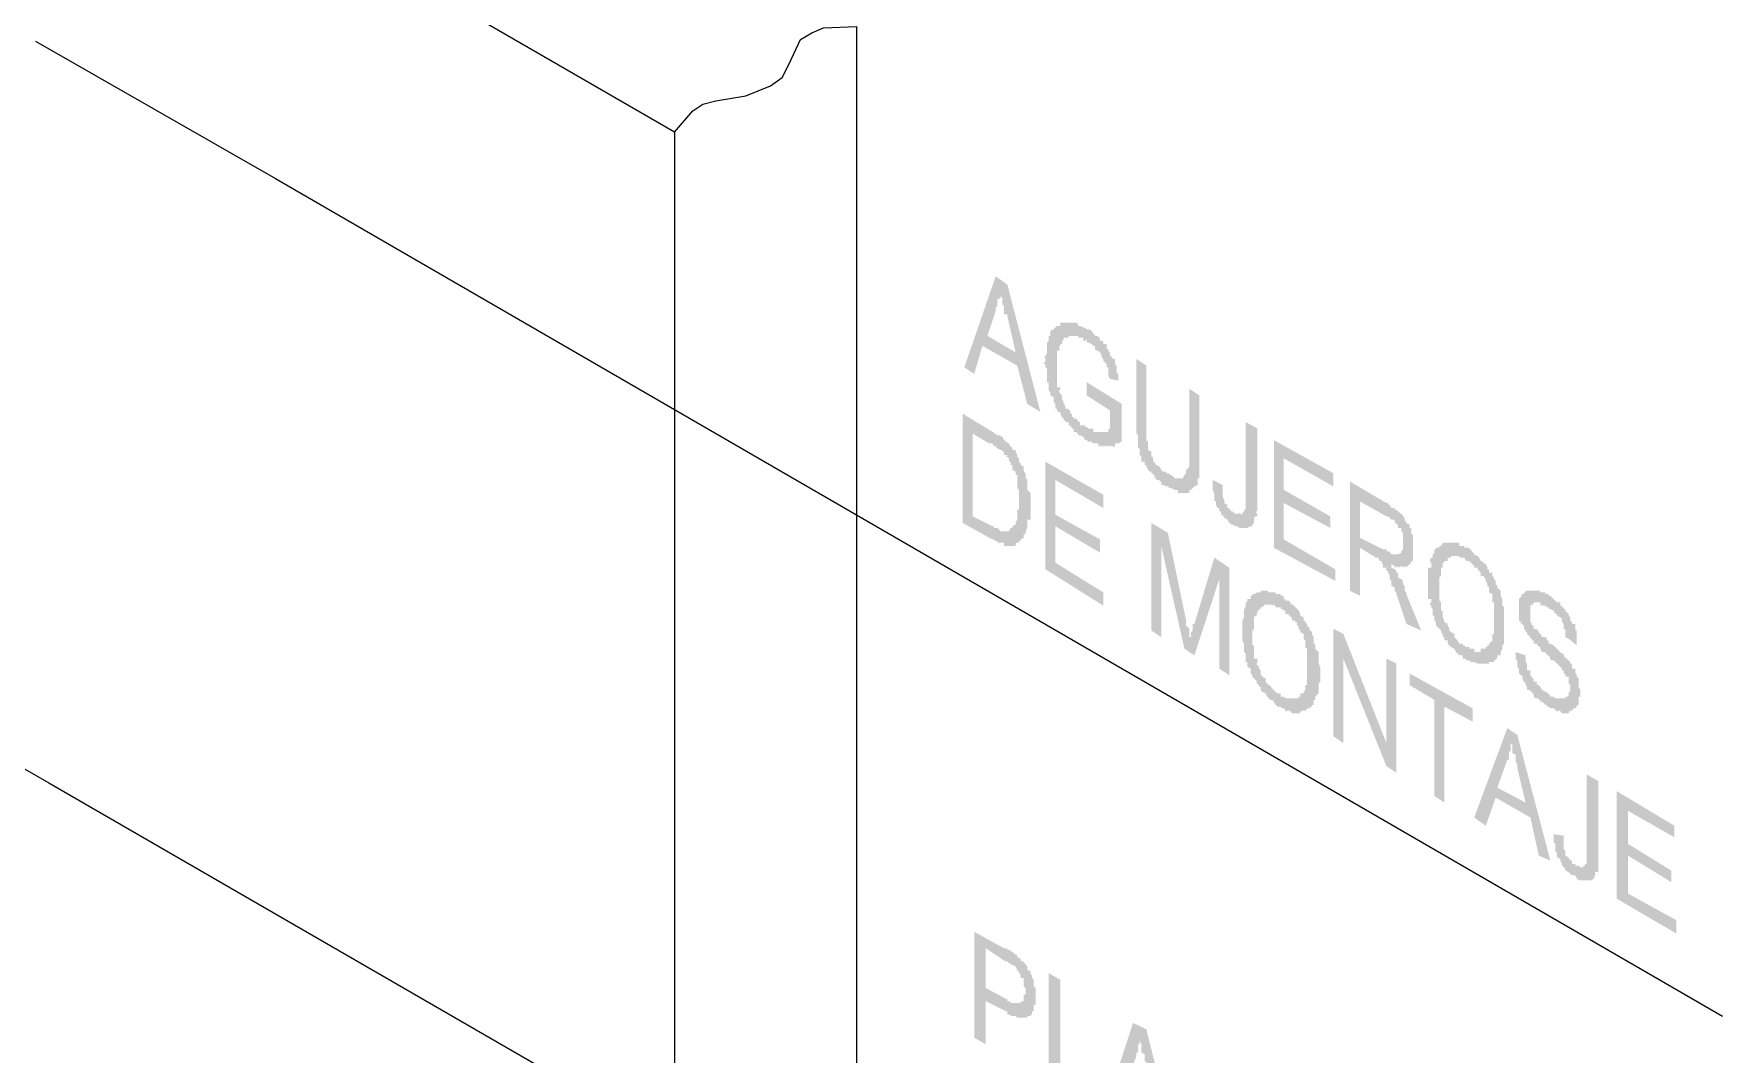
# Model space of a CAD drawing. Header units: millimetres. Extents: x 821 to 906, y 83 to 185.
# Drawn here: x 903.478 to 904.731, y 88.455 to 89.211 of the extents above; entities that cross this region are included whole.
import ezdxf

# ---------------------------------------------------------------- set-up
doc = ezdxf.new("R2010")
doc.units = ezdxf.units.MM
doc.layers.add('C.EMPOTRADO EN PARED Y TECHO', color=210, linetype='Continuous', lineweight=40)

# ---------------------------------------------------------------- blocks, each defined once
blk = doc.blocks.new('rejfgjfgjfg')
at = {"true_color": 0x000007}
h = blk.add_hatch(color=7, dxfattribs=at)
h.paths.add_polyline_path([(466.5063, 120.8328), (466.5378, 120.924), (466.5494, 120.9157), (466.5825, 120.788), (466.5693, 120.7963), (466.5593, 120.8345), (466.5245, 120.8543), (466.5162, 120.8262)])
h.paths.add_polyline_path([(466.5295, 120.8643), (466.5577, 120.8477), (466.5494, 120.8842), (466.5494, 120.8858), (466.5461, 120.8858), (466.5461, 120.8875), (466.5461, 120.8892), (466.5461, 120.8925), (466.5461, 120.8941), (466.5444, 120.8958), (466.5444, 120.8974), (466.5444, 120.9008), (466.5444, 120.9024), (466.5427, 120.9041), (466.5427, 120.9074), (466.5427, 120.909), (466.5427, 120.9074), (466.5427, 120.9041), (466.5427, 120.9024), (466.5394, 120.9008), (466.5394, 120.8974), (466.5394, 120.8991), (466.5394, 120.8958), (466.5394, 120.8941), (466.5378, 120.8925), (466.5378, 120.8892)])
for points in [[(466.6289, 120.8046), (466.6289, 120.8179), (466.6637, 120.7963), (466.6637, 120.7582), (466.6604, 120.7566), (466.6588, 120.7566), (466.6571, 120.7566), (466.6571, 120.7532), (466.6555, 120.7532), (466.6538, 120.7549), (466.6521, 120.7532), (466.6521, 120.7549), (466.6505, 120.7532), (466.6505, 120.7549), (466.6488, 120.7532), (466.6488, 120.7549), (466.6455, 120.7532), (466.6455, 120.7549), (466.6438, 120.7532), (466.6438, 120.7549), (466.6422, 120.7532), (466.6422, 120.7549), (466.6405, 120.7532), (466.6405, 120.7566), (466.6372, 120.7566), (466.6356, 120.7566), (466.6339, 120.7582), (466.6306, 120.7582), (466.6289, 120.7599), (466.6273, 120.7599), (466.6256, 120.7632), (466.6223, 120.7648), (466.6206, 120.7648), (466.6206, 120.7665), (466.619, 120.7665), (466.619, 120.7682), (466.6157, 120.7682), (466.6157, 120.7715), (466.614, 120.7715), (466.614, 120.7731), (466.6124, 120.7731), (466.6124, 120.7748), (466.6107, 120.7748), (466.6107, 120.7781), (466.6074, 120.7781), (466.6074, 120.7798), (466.6057, 120.7798), (466.6057, 120.7814), (466.6041, 120.7831), (466.6024, 120.7864), (466.6024, 120.788), (466.6008, 120.788), (466.5991, 120.7897), (466.5991, 120.7914), (466.5974, 120.7914), (466.5974, 120.7947), (466.5974, 120.7963), (466.5958, 120.798), (466.5958, 120.8013), (466.5958, 120.803), (466.5925, 120.8046), (466.5925, 120.8063), (466.5925, 120.8079), (466.5908, 120.8096), (466.5908, 120.8113), (466.5908, 120.8129), (466.5908, 120.8162), (466.5908, 120.8179), (466.5892, 120.8179), (466.5892, 120.8195), (466.5892, 120.8212), (466.5892, 120.8245), (466.5892, 120.8262), (466.5892, 120.8278), (466.5892, 120.8311), (466.5875, 120.8328), (466.5875, 120.8345), (466.5875, 120.8361), (466.5858, 120.8361), (466.5875, 120.8394), (466.5875, 120.8411), (466.5875, 120.8427), (466.5858, 120.8427), (466.5875, 120.8444), (466.5892, 120.8477), (466.5892, 120.8494), (466.5892, 120.851), (466.5892, 120.8543), (466.5892, 120.856), (466.5892, 120.8577), (466.5908, 120.8593), (466.5908, 120.861), (466.5908, 120.8626), (466.5908, 120.8643), (466.5925, 120.8643), (466.5925, 120.8659), (466.5925, 120.8693), (466.5958, 120.8709), (466.5974, 120.8726), (466.5991, 120.8742), (466.6024, 120.8742), (466.6024, 120.8776), (466.6041, 120.8776), (466.6057, 120.8776), (466.6074, 120.8776), (466.6107, 120.8776), (466.6124, 120.8776), (466.614, 120.8776), (466.6157, 120.8776), (466.619, 120.8776), (466.6206, 120.8742), (466.6223, 120.8742), (466.6256, 120.8726), (466.6273, 120.8726), (466.6289, 120.8709), (466.6306, 120.8709), (466.6339, 120.8693), (466.6356, 120.8659), (466.6372, 120.8659), (466.6372, 120.8643), (466.6405, 120.8643), (466.6405, 120.8626), (466.6422, 120.8626), (466.6422, 120.8593), (466.6438, 120.8593), (466.6438, 120.861), (466.6455, 120.8577), (466.6455, 120.856), (466.6488, 120.856), (466.6488, 120.8543), (466.6488, 120.851), (466.6505, 120.851), (466.6505, 120.8494), (466.6521, 120.8477), (466.6521, 120.8444), (466.6555, 120.8427), (466.6538, 120.8427), (466.6555, 120.8411), (466.6571, 120.8411), (466.6571, 120.8394), (466.6571, 120.8361), (466.6588, 120.8345), (466.6588, 120.8328), (466.6588, 120.8311), (466.6588, 120.8278), (466.6604, 120.8262), (466.6604, 120.8245), (466.6604, 120.8212), (466.6604, 120.8195), (466.6521, 120.8212), (466.6505, 120.8245), (466.6505, 120.8262), (466.6505, 120.8278), (466.6505, 120.8311), (466.6505, 120.8328), (466.6488, 120.8328), (466.6488, 120.8345), (466.6488, 120.8361), (466.6455, 120.8394), (466.6455, 120.8411), (466.6438, 120.8427), (466.6438, 120.8444), (466.6422, 120.8477), (466.6405, 120.8494), (466.6389, 120.8494), (466.6372, 120.851), (466.6372, 120.8543), (466.6356, 120.8543), (466.6339, 120.856), (466.6306, 120.8577), (466.6289, 120.8577), (466.6289, 120.8593), (466.6289, 120.861), (466.6273, 120.8593), (466.6256, 120.8593), (466.6256, 120.8626), (466.6223, 120.8626), (466.6206, 120.8626), (466.6206, 120.8643), (466.619, 120.8643), (466.6157, 120.8643), (466.614, 120.8643), (466.6124, 120.8643), (466.6107, 120.8643), (466.6107, 120.8626), (466.6074, 120.8626), (466.6057, 120.8626), (466.6057, 120.8593), (466.6057, 120.861), (466.6041, 120.8577), (466.6041, 120.856), (466.6024, 120.856), (466.6024, 120.8543), (466.6008, 120.8543), (466.6024, 120.851), (466.6008, 120.851), (466.6024, 120.8494), (466.5991, 120.8494), (466.5991, 120.8477), (466.5991, 120.8444), (466.5991, 120.8461), (466.5991, 120.8427), (466.5991, 120.8411), (466.5991, 120.8394), (466.5991, 120.8361), (466.5991, 120.8345), (466.5991, 120.8328), (466.5991, 120.8311), (466.5991, 120.8278), (466.5991, 120.8262), (466.5991, 120.8245), (466.5991, 120.8212), (466.5991, 120.8195), (466.5991, 120.8179), (466.5991, 120.8162), (466.5991, 120.8129), (466.6024, 120.8129), (466.6024, 120.8113), (466.6024, 120.8096), (466.6008, 120.8096), (466.6024, 120.8063), (466.6041, 120.8046), (466.6041, 120.803), (466.6041, 120.8013), (466.6057, 120.798), (466.6057, 120.7963), (466.6074, 120.7947), (466.6074, 120.7914), (466.6107, 120.7914), (466.6107, 120.7897), (466.6124, 120.7897), (466.6124, 120.788), (466.6124, 120.7864), (466.614, 120.7864), (466.614, 120.7831), (466.6157, 120.7831), (466.6157, 120.7814), (466.619, 120.7814), (466.619, 120.7798), (466.6206, 120.7798), (466.6206, 120.7781), (466.6223, 120.7781), (466.6223, 120.7748), (466.6256, 120.7748), (466.6273, 120.7748), (466.6273, 120.7731), (466.6289, 120.7731), (466.6306, 120.7715), (466.6339, 120.7715), (466.6356, 120.7715), (466.6356, 120.7682), (466.6372, 120.7682), (466.6405, 120.7682), (466.6389, 120.7682), (466.6422, 120.7682), (466.6438, 120.7682), (466.6455, 120.7682), (466.6488, 120.7682), (466.6505, 120.7682), (466.6505, 120.7715), (466.6521, 120.7715), (466.6521, 120.7897)], [(466.7317, 120.8113), (466.7416, 120.8046), (466.7416, 120.7416), (466.7416, 120.7383), (466.7416, 120.74), (466.7416, 120.7367), (466.7416, 120.735), (466.7416, 120.7334), (466.7416, 120.73), (466.7416, 120.7284), (466.7416, 120.7267), (466.7416, 120.7251), (466.7416, 120.7218), (466.74, 120.7218), (466.74, 120.7201), (466.74, 120.7184), (466.74, 120.7151), (466.7367, 120.7135), (466.735, 120.7118), (466.7334, 120.7101), (466.7317, 120.7101), (466.7317, 120.7068), (466.7284, 120.7068), (466.7267, 120.7068), (466.7251, 120.7068), (466.7217, 120.7068), (466.7201, 120.7068), (466.7201, 120.7101), (466.7184, 120.7101), (466.7168, 120.7101), (466.7135, 120.7118), (466.7118, 120.7118), (466.7101, 120.7135), (466.7085, 120.7135), (466.7052, 120.7151), (466.7035, 120.7151), (466.7035, 120.7184), (466.7019, 120.7184), (466.7019, 120.7201), (466.6985, 120.7201), (466.6985, 120.7218), (466.6969, 120.7218), (466.6969, 120.7251), (466.6952, 120.7251), (466.6952, 120.7267), (466.6936, 120.7267), (466.6936, 120.7284), (466.6919, 120.7284), (466.6903, 120.73), (466.6886, 120.7334), (466.6886, 120.735), (466.6869, 120.735), (466.6869, 120.7367), (466.6869, 120.7383), (466.6836, 120.7383), (466.6836, 120.7416), (466.6836, 120.7433), (466.682, 120.745), (466.682, 120.7483), (466.682, 120.7499), (466.682, 120.7516), (466.6803, 120.7516), (466.6803, 120.7532), (466.6803, 120.7566), (466.6803, 120.7582), (466.6803, 120.7599), (466.6803, 120.7632), (466.6803, 120.7648), (466.6787, 120.7665), (466.6787, 120.7682), (466.6787, 120.7715), (466.6787, 120.7731), (466.6787, 120.7748), (466.6787, 120.7781), (466.6787, 120.7798), (466.6787, 120.8411), (466.6886, 120.8345), (466.6886, 120.7731), (466.6886, 120.7715), (466.6886, 120.7682), (466.6886, 120.7665), (466.6886, 120.7648), (466.6886, 120.7632), (466.6886, 120.7599), (466.6903, 120.7582), (466.6903, 120.7566), (466.6903, 120.7532), (466.6903, 120.7549), (466.6903, 120.7516), (466.6903, 120.7499), (466.6936, 120.7483), (466.6936, 120.745), (466.6936, 120.7433), (466.6952, 120.7433), (466.6952, 120.7416), (466.6952, 120.7383), (466.6969, 120.7383), (466.6969, 120.7367), (466.6985, 120.735), (466.7019, 120.7334), (466.7035, 120.73), (466.7052, 120.7284), (466.7085, 120.7284), (466.7085, 120.7267), (466.7101, 120.7267), (466.7118, 120.7267), (466.7118, 120.7251), (466.7135, 120.7251), (466.7168, 120.7218), (466.7184, 120.7218), (466.7201, 120.7218), (466.7217, 120.7218), (466.7251, 120.7218), (466.7267, 120.7251), (466.7284, 120.7267), (466.7284, 120.7284), (466.7284, 120.73), (466.7317, 120.7334), (466.7317, 120.735), (466.7317, 120.7367), (466.7317, 120.7383), (466.7317, 120.7416), (466.7317, 120.7433), (466.7317, 120.745), (466.7317, 120.7483)], [(466.7549, 120.7201), (466.7648, 120.7151), (466.7648, 120.7135), (466.7648, 120.7118), (466.7648, 120.7101), (466.7648, 120.7068), (466.7648, 120.7052), (466.7648, 120.7035), (466.7665, 120.7002), (466.7665, 120.6985), (466.7665, 120.6969), (466.7698, 120.6952), (466.7698, 120.6919), (466.7715, 120.6919), (466.7715, 120.6903), (466.7731, 120.6903), (466.7731, 120.6886), (466.7748, 120.6886), (466.7781, 120.6853), (466.7781, 120.6869), (466.7798, 120.6853), (466.7798, 120.6869), (466.7814, 120.6853), (466.7814, 120.6869), (466.7847, 120.6853), (466.7847, 120.6869), (466.7864, 120.6886), (466.7864, 120.6903), (466.788, 120.6903), (466.788, 120.6919), (466.788, 120.6952), (466.788, 120.6969), (466.788, 120.6985), (466.788, 120.7002), (466.788, 120.7035), (466.788, 120.7781), (466.7997, 120.7715), (466.7997, 120.6985), (466.7997, 120.6969), (466.7997, 120.6952), (466.7997, 120.6919), (466.7997, 120.6903), (466.7997, 120.6886), (466.798, 120.6886), (466.7997, 120.6853), (466.7997, 120.6836), (466.798, 120.6836), (466.7963, 120.682), (466.7963, 120.6803), (466.7963, 120.677), (466.7947, 120.6753), (466.7947, 120.6737), (466.793, 120.6737), (466.7897, 120.672), (466.788, 120.672), (466.7864, 120.672), (466.7847, 120.672), (466.7814, 120.672), (466.7798, 120.6737), (466.7781, 120.6737), (466.7748, 120.6753), (466.7731, 120.6753), (466.7731, 120.677), (466.7715, 120.677), (466.7698, 120.6803), (466.7665, 120.682), (466.7665, 120.6836), (466.7648, 120.6836), (466.7648, 120.6853), (466.7632, 120.6853), (466.7632, 120.6886), (466.7615, 120.6886), (466.7615, 120.6903), (466.7615, 120.6919), (466.7599, 120.6919), (466.7582, 120.6952), (466.7582, 120.6969), (466.7582, 120.6985), (466.7566, 120.6985), (466.7566, 120.7002), (466.7566, 120.7035), (466.7566, 120.7052), (466.7566, 120.7068), (466.7549, 120.7101), (466.7549, 120.7118), (466.7549, 120.7135), (466.7549, 120.7151), (466.7549, 120.7184)], [(466.8162, 120.6521), (466.8162, 120.7599), (466.8759, 120.7267), (466.8759, 120.7135), (466.8262, 120.7416), (466.8262, 120.7101), (466.8726, 120.6836), (466.8726, 120.672), (466.8262, 120.6969), (466.8262, 120.6604), (466.8776, 120.6306), (466.8776, 120.619)], [(466.5875, 120.6306), (466.5875, 120.7383), (466.6455, 120.7052), (466.6455, 120.6919), (466.5974, 120.7201), (466.5974, 120.6853), (466.6422, 120.6604), (466.6422, 120.6472), (466.5974, 120.6737), (466.5974, 120.6372), (466.6455, 120.6074), (466.6455, 120.5941)], [(466.6936, 120.5693), (466.6936, 120.677), (466.7101, 120.6671), (466.7284, 120.5792), (466.7284, 120.5776), (466.7284, 120.5759), (466.7284, 120.5742), (466.7317, 120.5709), (466.7317, 120.5693), (466.7317, 120.5676), (466.7317, 120.5659), (466.7317, 120.5626), (466.7334, 120.5626), (466.7334, 120.561), (466.7334, 120.5626), (466.7334, 120.5659), (466.7334, 120.5676), (466.735, 120.5693), (466.735, 120.5709), (466.735, 120.5742), (466.735, 120.5759), (466.7367, 120.5759), (466.7566, 120.6422), (466.7715, 120.6322), (466.7715, 120.5245), (466.7615, 120.5311), (466.7615, 120.6206), (466.7367, 120.5444), (466.7267, 120.551), (466.7035, 120.6538), (466.7035, 120.5626)], [(467.0582, 120.5477), (467.0682, 120.5444), (467.0682, 120.5411), (467.0682, 120.5394), (467.0682, 120.5378), (467.0698, 120.5361), (467.0698, 120.5328), (467.0698, 120.5311), (467.0698, 120.5295), (467.0731, 120.5295), (467.0731, 120.5262), (467.0731, 120.5245), (467.0748, 120.5229), (467.0748, 120.5212), (467.0764, 120.5212), (467.0764, 120.5179), (467.0798, 120.5179), (467.0798, 120.5162), (467.0781, 120.5162), (467.0814, 120.5146), (467.0831, 120.5129), (467.0847, 120.5096), (467.088, 120.5079), (467.0897, 120.5079), (467.0897, 120.5063), (467.0914, 120.5063), (467.093, 120.503), (467.0963, 120.503), (467.098, 120.5013), (467.0997, 120.5013), (467.103, 120.5013), (467.1046, 120.5013), (467.1063, 120.5013), (467.1079, 120.5013), (467.1079, 120.503), (467.1113, 120.503), (467.1113, 120.5063), (467.1113, 120.5079), (467.1129, 120.5079), (467.1129, 120.5096), (467.1129, 120.5129), (467.1129, 120.5146), (467.1113, 120.5162), (467.1113, 120.5179), (467.1113, 120.5212), (467.1113, 120.5229), (467.1079, 120.5229), (467.1079, 120.5245), (467.1079, 120.5262), (467.1063, 120.5262), (467.1063, 120.5295), (467.1046, 120.5295), (467.1046, 120.5311), (467.103, 120.5328), (467.0997, 120.5361), (467.098, 120.5378), (467.0963, 120.5394), (467.093, 120.5394), (467.093, 120.5411), (467.0914, 120.5444), (467.0897, 120.5444), (467.0897, 120.5461), (467.088, 120.5461), (467.088, 120.5477), (467.0847, 120.5477), (467.0831, 120.551), (467.0831, 120.5527), (467.0814, 120.5527), (467.0814, 120.5543), (467.0798, 120.5543), (467.0798, 120.556), (467.0764, 120.556), (467.0764, 120.5593), (467.0748, 120.5593), (467.0748, 120.561), (467.0731, 120.561), (467.0731, 120.5626), (467.0698, 120.5659), (467.0698, 120.5676), (467.0682, 120.5676), (467.0682, 120.5693), (467.0665, 120.5709), (467.0665, 120.5742), (467.0648, 120.5759), (467.0632, 120.5759), (467.0648, 120.5776), (467.0632, 120.5776), (467.0615, 120.5792), (467.0615, 120.5825), (467.0615, 120.5842), (467.0615, 120.5858), (467.0615, 120.5892), (467.0615, 120.5908), (467.0615, 120.5925), (467.0615, 120.5941), (467.0615, 120.5974), (467.0615, 120.5991), (467.0615, 120.6008), (467.0648, 120.6041), (467.0632, 120.6041), (467.0648, 120.6057), (467.0632, 120.6057), (467.0665, 120.6057), (467.0665, 120.6074), (467.0682, 120.6074), (467.0682, 120.609), (467.0698, 120.609), (467.0731, 120.609), (467.0748, 120.609), (467.0764, 120.609), (467.0798, 120.609), (467.0781, 120.609), (467.0814, 120.609), (467.0831, 120.609), (467.0831, 120.6074), (467.0847, 120.6074), (467.088, 120.6074), (467.088, 120.6057), (467.0897, 120.6057), (467.0914, 120.6057), (467.0914, 120.6041), (467.093, 120.6041), (467.0963, 120.6008), (467.098, 120.5991), (467.0997, 120.5974), (467.103, 120.5974), (467.103, 120.5941), (467.1046, 120.5941), (467.1046, 120.5925), (467.1063, 120.5925), (467.1063, 120.5908), (467.1079, 120.5908), (467.1079, 120.5892), (467.1113, 120.5858), (467.1113, 120.5842), (467.1129, 120.5825), (467.1129, 120.5792), (467.1146, 120.5776), (467.1146, 120.5759), (467.1179, 120.5759), (467.1179, 120.5742), (467.1179, 120.5709), (467.1179, 120.5693), (467.1195, 120.5693), (467.1195, 120.5676), (467.1195, 120.5659), (467.1195, 120.5626), (467.1195, 120.561), (467.1195, 120.5593), (467.1195, 120.556), (467.1195, 120.5543), (467.1113, 120.561), (467.1079, 120.5626), (467.1079, 120.5659), (467.1079, 120.5676), (467.1079, 120.5693), (467.1079, 120.5709), (467.1063, 120.5709), (467.1063, 120.5742), (467.1063, 120.5759), (467.1046, 120.5776), (467.1046, 120.5792), (467.1046, 120.5809), (467.103, 120.5825), (467.0997, 120.5842), (467.0997, 120.5858), (467.098, 120.5858), (467.0963, 120.5892), (467.093, 120.5908), (467.0914, 120.5908), (467.0914, 120.5925), (467.0897, 120.5925), (467.088, 120.5941), (467.0847, 120.5941), (467.0847, 120.5958), (467.0831, 120.5941), (467.0831, 120.5974), (467.0814, 120.5974), (467.0798, 120.5974), (467.0781, 120.5974), (467.0764, 120.5974), (467.0748, 120.5941), (467.0748, 120.5958), (467.0731, 120.5941), (467.0731, 120.5925), (467.0731, 120.5908), (467.0731, 120.5892), (467.0731, 120.5858), (467.0731, 120.5842), (467.0731, 120.5825), (467.0731, 120.5792), (467.0731, 120.5809), (467.0731, 120.5776), (467.0748, 120.5759), (467.0748, 120.5742), (467.0764, 120.5742), (467.0764, 120.5709), (467.0798, 120.5709), (467.0798, 120.5693), (467.0814, 120.5693), (467.0814, 120.5676), (467.0831, 120.5659), (467.0847, 120.5626), (467.088, 120.5626), (467.0897, 120.561), (467.0897, 120.5593), (467.0914, 120.5593), (467.0914, 120.556), (467.093, 120.556), (467.0963, 120.5543), (467.098, 120.5527), (467.0997, 120.551), (467.103, 120.5477), (467.1046, 120.5461), (467.1063, 120.5461), (467.1063, 120.5444), (467.1079, 120.5411), (467.1079, 120.5427), (467.1113, 120.5394), (467.1129, 120.5378), (467.1129, 120.5361), (467.1146, 120.5361), (467.1146, 120.5328), (467.1146, 120.5311), (467.1179, 120.5311), (467.1179, 120.5295), (467.1179, 120.5262), (467.1195, 120.5262), (467.1195, 120.5245), (467.1195, 120.5229), (467.1212, 120.5212), (467.1212, 120.5179), (467.1212, 120.5162), (467.1212, 120.5146), (467.1212, 120.5129), (467.1229, 120.5096), (467.1229, 120.5079), (467.1229, 120.5063), (467.1229, 120.503), (467.1212, 120.503), (467.1212, 120.5013), (467.1212, 120.4997), (467.1212, 120.498), (467.1212, 120.4947), (467.1195, 120.4947), (467.1195, 120.493), (467.1179, 120.4914), (467.1162, 120.4914), (467.1146, 120.488), (467.1146, 120.4897), (467.1129, 120.488), (467.1129, 120.4897), (467.1113, 120.4864), (467.1079, 120.4864), (467.1063, 120.4864), (467.1046, 120.4864), (467.103, 120.488), (467.103, 120.4897), (467.0997, 120.488), (467.0997, 120.4897), (467.098, 120.488), (467.098, 120.4897), (467.0963, 120.4914), (467.093, 120.4914), (467.0914, 120.493), (467.0897, 120.493), (467.0897, 120.4947), (467.088, 120.4947), (467.0847, 120.498), (467.0831, 120.498), (467.0831, 120.4997), (467.0814, 120.4997), (467.0814, 120.5013), (467.0798, 120.5013), (467.0781, 120.5013), (467.0764, 120.503), (467.0764, 120.5063), (467.0748, 120.5063), (467.0748, 120.5079), (467.0731, 120.5079), (467.0731, 120.5096), (467.0698, 120.5096), (467.0698, 120.5129), (467.0682, 120.5146), (467.0682, 120.5162), (467.0665, 120.5179), (467.0648, 120.5212), (467.0648, 120.5229), (467.0648, 120.5245), (467.0632, 120.5245), (467.0615, 120.5262), (467.0615, 120.5295), (467.0615, 120.5311), (467.0599, 120.5328), (467.0599, 120.5361), (467.0599, 120.5378), (467.0599, 120.5394), (467.0582, 120.5411), (467.0582, 120.5427), (467.0582, 120.5444), (467.0582, 120.5461)], [(466.8759, 120.4632), (466.8759, 120.5709), (466.8858, 120.5659), (466.9289, 120.4566), (466.9289, 120.5411), (466.9389, 120.5361), (466.9389, 120.4267), (466.9289, 120.4334), (466.8858, 120.5411), (466.8858, 120.4566)], [(466.977, 120.4035), (466.977, 120.4997), (466.9521, 120.5146), (466.9521, 120.5262), (467.0151, 120.4914), (467.0151, 120.4781), (466.9869, 120.493), (466.9869, 120.3969)], [(467.0963, 120.3654), (467.1063, 120.3637), (467.1063, 120.3621), (467.1063, 120.3588), (467.1063, 120.3571), (467.1063, 120.3555), (467.1063, 120.3538), (467.1063, 120.3505), (467.1079, 120.3488), (467.1079, 120.3472), (467.1079, 120.3438), (467.1113, 120.3422), (467.1113, 120.3405), (467.1129, 120.3405), (467.1129, 120.3389), (467.1146, 120.3389), (467.1146, 120.3356), (467.1179, 120.3356), (467.1179, 120.3339), (467.1195, 120.3339), (467.1212, 120.3339), (467.1229, 120.3322), (467.1262, 120.3322), (467.1262, 120.3339), (467.1278, 120.3339), (467.1278, 120.3356), (467.1295, 120.3356), (467.1295, 120.3389), (467.1295, 120.3405), (467.1295, 120.3422), (467.1295, 120.3438), (467.1295, 120.3472), (467.1295, 120.3488), (467.1295, 120.3505), (467.1295, 120.4251), (467.1411, 120.4184), (467.1411, 120.3438), (467.1411, 120.3422), (467.1411, 120.3405), (467.1411, 120.3389), (467.1411, 120.3356), (467.1411, 120.3339), (467.1411, 120.3322), (467.1411, 120.3289), (467.1411, 120.3306), (467.1411, 120.3273), (467.1378, 120.3273), (467.1378, 120.3256), (467.1378, 120.324), (467.1361, 120.3206), (467.1345, 120.319), (467.1328, 120.319), (467.1311, 120.319), (467.1295, 120.319), (467.1278, 120.319), (467.1262, 120.319), (467.1229, 120.319), (467.1212, 120.319), (467.1195, 120.3206), (467.1179, 120.324), (467.1146, 120.324), (467.1129, 120.3256), (467.1113, 120.3273), (467.1079, 120.3289), (467.1079, 120.3306), (467.1063, 120.3322), (467.1046, 120.3339), (467.1046, 120.3356), (467.103, 120.3389), (467.103, 120.3405), (467.0997, 120.3422), (467.0997, 120.3438), (467.0997, 120.3472), (467.098, 120.3472), (467.098, 120.3488), (467.098, 120.3505), (467.098, 120.3538), (467.098, 120.3555), (467.0963, 120.3571), (467.0963, 120.3588), (467.0963, 120.3621), (467.0963, 120.3637)], [(467.1593, 120.3008), (467.1593, 120.4085), (467.2173, 120.3737), (467.2173, 120.3621), (467.1709, 120.3886), (467.1709, 120.3555), (467.214, 120.3289), (467.214, 120.3173), (467.1709, 120.3438), (467.1709, 120.3057), (467.219, 120.2792), (467.219, 120.2659)], [(466.5908, 120.1168), (466.5908, 120.2262), (466.6024, 120.2195), (466.6024, 120.1234), (466.6422, 120.1002), (466.6422, 120.0886)]]:
    blk.add_hatch(color=7, dxfattribs=at).paths.add_polyline_path(points)
h = blk.add_hatch(color=7, dxfattribs=at)
h.paths.add_polyline_path([(466.5046, 120.677), (466.5046, 120.7864), (466.5345, 120.7682), (466.5328, 120.7682), (466.5361, 120.7682), (466.5361, 120.7665), (466.5378, 120.7665), (466.5394, 120.7648), (466.5427, 120.7648), (466.5427, 120.7632), (466.5444, 120.7632), (466.5461, 120.7599), (466.5494, 120.7582), (466.5477, 120.7582), (466.551, 120.7566), (466.5527, 120.7532), (466.5527, 120.7549), (466.5543, 120.7516), (466.5543, 120.7499), (466.5577, 120.7499), (466.5577, 120.7483), (466.5593, 120.745), (466.5593, 120.7433), (466.561, 120.7416), (466.561, 120.7383), (466.5626, 120.7367), (466.5626, 120.735), (466.5659, 120.7334), (466.5659, 120.73), (466.5659, 120.7284), (466.5676, 120.7267), (466.5676, 120.7251), (466.5676, 120.7218), (466.5693, 120.7201), (466.5693, 120.7184), (466.5693, 120.7151), (466.5693, 120.7135), (466.5693, 120.7118), (466.5693, 120.7101), (466.5726, 120.7068), (466.5726, 120.7052), (466.5726, 120.7035), (466.5726, 120.7002), (466.5726, 120.6985), (466.5726, 120.6969), (466.5726, 120.6952), (466.5726, 120.6919), (466.5726, 120.6903), (466.5726, 120.6886), (466.5726, 120.6853), (466.5726, 120.6836), (466.5726, 120.682), (466.5726, 120.6803), (466.5693, 120.6803), (466.5693, 120.677), (466.5693, 120.6753), (466.5693, 120.6737), (466.5693, 120.672), (466.5676, 120.6687), (466.5676, 120.6671), (466.5676, 120.6654), (466.5659, 120.6654), (466.5659, 120.6621), (466.5626, 120.6604), (466.5626, 120.6588), (466.561, 120.6588), (466.561, 120.6571), (466.5593, 120.6571), (466.5577, 120.6571), (466.5577, 120.6538), (466.5543, 120.6538), (466.5527, 120.6538), (466.551, 120.6538), (466.5494, 120.6538), (466.5461, 120.6538), (466.5461, 120.6571), (466.5444, 120.6571), (466.5427, 120.6571), (466.5394, 120.6571), (466.5394, 120.6588), (466.5378, 120.6588), (466.5361, 120.6604), (466.5345, 120.6604)])
h.paths.add_polyline_path([(466.5146, 120.6836), (466.5345, 120.6737), (466.5328, 120.6737), (466.5361, 120.6737), (466.5361, 120.672), (466.5378, 120.672), (466.5394, 120.672), (466.5427, 120.6687), (466.5444, 120.6687), (466.5461, 120.6687), (466.5494, 120.6687), (466.5477, 120.6687), (466.551, 120.6687), (466.5527, 120.672), (466.5543, 120.672), (466.5543, 120.6737), (466.5577, 120.6753), (466.5577, 120.677), (466.5593, 120.6803), (466.5593, 120.682), (466.5593, 120.6836), (466.5593, 120.6853), (466.5593, 120.6869), (466.5593, 120.6886), (466.5593, 120.6903), (466.561, 120.6903), (466.561, 120.6919), (466.561, 120.6952), (466.561, 120.6969), (466.561, 120.6985), (466.561, 120.7002), (466.561, 120.7035), (466.561, 120.7052), (466.561, 120.7068), (466.561, 120.7101), (466.5593, 120.7118), (466.5593, 120.7135), (466.5593, 120.7151), (466.5593, 120.7184), (466.5593, 120.7201), (466.5593, 120.7218), (466.5593, 120.7251), (466.5577, 120.7251), (466.5577, 120.7267), (466.5577, 120.7284), (466.5543, 120.73), (466.5543, 120.7334), (466.5543, 120.735), (466.5527, 120.735), (466.5527, 120.7367), (466.5527, 120.7383), (466.551, 120.7383), (466.551, 120.7416), (466.5494, 120.7433), (466.5477, 120.7433), (466.5494, 120.745), (466.5461, 120.745), (466.5461, 120.7483), (466.5444, 120.7483), (466.5444, 120.7499), (466.5427, 120.7499), (466.5394, 120.7516), (466.5378, 120.7532), (466.5378, 120.7549), (466.5361, 120.7532), (466.5345, 120.7566), (466.5328, 120.7566), (466.5311, 120.7566), (466.5146, 120.7665)])
h = blk.add_hatch(color=7, dxfattribs=at)
h.paths.add_polyline_path([(466.8925, 120.609), (466.8925, 120.7184), (466.9289, 120.6969), (466.9306, 120.6969), (466.9306, 120.6952), (466.9322, 120.6952), (466.9339, 120.6919), (466.9372, 120.6919), (466.9372, 120.6903), (466.9389, 120.6903), (466.9405, 120.6886), (466.9438, 120.6853), (466.9438, 120.6869), (466.9455, 120.6836), (466.9472, 120.682), (466.9472, 120.6803), (466.9488, 120.677), (466.9521, 120.6753), (466.9521, 120.6737), (466.9521, 120.672), (466.9538, 120.672), (466.9538, 120.6687), (466.9538, 120.6671), (466.9538, 120.6654), (466.9555, 120.6654), (466.9555, 120.6621), (466.9555, 120.6604), (466.9555, 120.6588), (466.9555, 120.6571), (466.9555, 120.6538), (466.9555, 120.6521), (466.9555, 120.6505), (466.9555, 120.6472), (466.9555, 120.6455), (466.9555, 120.6438), (466.9555, 120.6422), (466.9555, 120.6389), (466.9538, 120.6389), (466.9538, 120.6372), (466.9521, 120.6356), (466.9488, 120.6322), (466.9488, 120.6339), (466.9472, 120.6322), (466.9472, 120.6339), (466.9455, 120.6322), (466.9455, 120.6339), (466.9438, 120.6322), (466.9438, 120.6339), (466.9405, 120.6322), (466.9405, 120.6339), (466.9389, 120.6322), (466.9389, 120.6339), (466.9372, 120.6322), (466.9372, 120.6339), (466.9339, 120.6356), (466.9339, 120.6322), (466.9372, 120.6306), (466.9389, 120.6289), (466.9389, 120.6273), (466.9405, 120.6273), (466.9405, 120.624), (466.9405, 120.6223), (466.9438, 120.6206), (466.9455, 120.619), (466.9455, 120.6157), (466.9472, 120.614), (466.9472, 120.6124), (466.9472, 120.609), (466.9488, 120.6074), (466.9488, 120.6057), (466.9637, 120.5693), (466.9488, 120.5759), (466.9389, 120.6057), (466.9389, 120.6074), (466.9372, 120.609), (466.9372, 120.6124), (466.9339, 120.614), (466.9339, 120.6157), (466.9339, 120.619), (466.9322, 120.6206), (466.9322, 120.6223), (466.9322, 120.624), (466.9306, 120.6273), (466.9306, 120.6289), (466.9289, 120.6289), (466.9289, 120.6306), (466.9289, 120.6322), (466.9256, 120.6322), (466.9256, 120.6356), (466.924, 120.6372), (466.924, 120.6389), (466.9223, 120.6389), (466.9206, 120.6422), (466.919, 120.6422), (466.9173, 120.6422), (466.9173, 120.6438), (466.9157, 120.6438), (466.9024, 120.6521), (466.9024, 120.6041)])
h.paths.add_polyline_path([(466.9024, 120.6621), (466.9256, 120.6505), (466.9289, 120.6505), (466.9306, 120.6472), (466.9306, 120.6488), (466.9322, 120.6472), (466.9322, 120.6488), (466.9339, 120.6455), (466.9372, 120.6455), (466.9389, 120.6455), (466.9405, 120.6455), (466.9438, 120.6472), (466.9438, 120.6488), (466.9455, 120.6505), (466.9455, 120.6521), (466.9455, 120.6538), (466.9455, 120.6571), (466.9455, 120.6588), (466.9455, 120.6604), (466.9455, 120.6621), (466.9455, 120.6654), (466.9455, 120.6671), (466.9438, 120.6687), (466.9438, 120.672), (466.9405, 120.672), (466.9405, 120.6737), (466.9405, 120.6753), (466.9389, 120.6753), (466.9389, 120.677), (466.9372, 120.677), (466.9372, 120.6803), (466.9339, 120.6803), (466.9322, 120.682), (466.9306, 120.6836), (466.9289, 120.6836), (466.9024, 120.6985)])
h = blk.add_hatch(color=7, dxfattribs=at)
h.paths.add_polyline_path([(466.9704, 120.6157), (466.9704, 120.619), (466.9704, 120.6206), (466.9704, 120.6223), (466.9704, 120.624), (466.9704, 120.6273), (466.9704, 120.6289), (466.9704, 120.6306), (466.9704, 120.6322), (466.9737, 120.6322), (466.9737, 120.6356), (466.9737, 120.6372), (466.972, 120.6372), (466.9737, 120.6389), (466.972, 120.6389), (466.9737, 120.6422), (466.9753, 120.6422), (466.9753, 120.6438), (466.9753, 120.6455), (466.977, 120.6472), (466.977, 120.6488), (466.977, 120.6505), (466.9787, 120.6505), (466.9787, 120.6521), (466.982, 120.6521), (466.982, 120.6538), (466.9836, 120.6538), (466.9853, 120.6571), (466.9869, 120.6571), (466.9903, 120.6571), (466.9919, 120.6571), (466.9936, 120.6571), (466.9969, 120.6571), (466.9985, 120.6571), (467.0002, 120.6571), (467.0019, 120.6571), (467.0019, 120.6538), (467.0052, 120.6538), (467.0068, 120.6538), (467.0068, 120.6521), (467.0085, 120.6521), (467.0118, 120.6521), (467.0118, 120.6505), (467.0135, 120.6505), (467.0151, 120.6472), (467.0151, 120.6488), (467.0168, 120.6455), (467.0201, 120.6438), (467.0217, 120.6422), (467.0234, 120.6389), (467.0267, 120.6372), (467.0251, 120.6372), (467.0284, 120.6356), (467.03, 120.6322), (467.03, 120.6306), (467.0317, 120.6306), (467.0317, 120.6289), (467.0317, 120.6273), (467.035, 120.6273), (467.035, 120.624), (467.0367, 120.6223), (467.0367, 120.6206), (467.0383, 120.619), (467.0383, 120.6157), (467.04, 120.614), (467.04, 120.6124), (467.0433, 120.609), (467.0433, 120.6074), (467.0433, 120.6057), (467.0433, 120.6041), (467.045, 120.6008), (467.045, 120.5991), (467.045, 120.5974), (467.045, 120.5941), (467.0466, 120.5925), (467.0466, 120.5908), (467.0466, 120.5892), (467.0466, 120.5858), (467.0466, 120.5842), (467.0466, 120.5825), (467.0466, 120.5792), (467.0466, 120.5776), (467.0466, 120.5759), (467.0466, 120.5742), (467.0466, 120.5709), (467.0466, 120.5693), (467.0466, 120.5676), (467.0466, 120.5659), (467.0466, 120.5626), (467.0466, 120.561), (467.0466, 120.5593), (467.0466, 120.556), (467.045, 120.5543), (467.045, 120.5527), (467.045, 120.551), (467.0433, 120.5477), (467.0433, 120.5461), (467.0433, 120.5444), (467.04, 120.5444), (467.04, 120.5411), (467.0383, 120.5411), (467.0383, 120.5394), (467.0367, 120.5394), (467.0367, 120.5378), (467.035, 120.5378), (467.0317, 120.5378), (467.0317, 120.5361), (467.03, 120.5361), (467.0284, 120.5361), (467.0267, 120.5361), (467.0251, 120.5361), (467.0234, 120.5361), (467.0217, 120.5361), (467.0201, 120.5361), (467.0168, 120.5378), (467.0151, 120.5378), (467.0135, 120.5378), (467.0118, 120.5394), (467.0101, 120.5394), (467.0085, 120.5394), (467.0085, 120.5411), (467.0068, 120.5411), (467.0052, 120.5411), (467.0052, 120.5444), (467.0019, 120.5444), (467.0002, 120.5461), (466.9985, 120.5477), (466.9969, 120.551), (466.9936, 120.5527), (466.9919, 120.5543), (466.9903, 120.556), (466.9903, 120.5593), (466.9869, 120.5593), (466.9869, 120.561), (466.9869, 120.5626), (466.9853, 120.5626), (466.9853, 120.5659), (466.9836, 120.5676), (466.9836, 120.5693), (466.982, 120.5709), (466.9787, 120.5742), (466.9787, 120.5759), (466.9787, 120.5776), (466.977, 120.5792), (466.977, 120.5825), (466.977, 120.5842), (466.9753, 120.5842), (466.9753, 120.5858), (466.9753, 120.5892), (466.9753, 120.5908), (466.9737, 120.5925), (466.9737, 120.5941), (466.972, 120.5958), (466.9737, 120.5974), (466.9737, 120.5991), (466.9737, 120.6008), (466.9704, 120.6008), (466.9704, 120.6041), (466.9704, 120.6057), (466.9704, 120.6074), (466.9704, 120.609), (466.9704, 120.6124), (466.9704, 120.614)])
h.paths.add_polyline_path([(466.982, 120.609), (466.982, 120.6074), (466.982, 120.6057), (466.982, 120.6041), (466.982, 120.6008), (466.982, 120.5991), (466.9836, 120.5974), (466.9836, 120.5941), (466.9836, 120.5958), (466.9836, 120.5925), (466.9836, 120.5908), (466.9836, 120.5892), (466.9853, 120.5892), (466.9853, 120.5858), (466.9853, 120.5842), (466.9853, 120.5825), (466.9869, 120.5792), (466.9869, 120.5776), (466.9903, 120.5759), (466.9903, 120.5742), (466.9919, 120.5709), (466.9919, 120.5693), (466.9936, 120.5676), (466.9969, 120.5659), (466.9969, 120.5626), (466.9985, 120.561), (467.0002, 120.5593), (467.0019, 120.556), (467.0052, 120.556), (467.0052, 120.5543), (467.0068, 120.5543), (467.0085, 120.5527), (467.0118, 120.5527), (467.0118, 120.551), (467.0135, 120.551), (467.0151, 120.551), (467.0168, 120.551), (467.0168, 120.5477), (467.0201, 120.5477), (467.0217, 120.5477), (467.0234, 120.5477), (467.0234, 120.551), (467.0267, 120.551), (467.0251, 120.551), (467.0284, 120.551), (467.0284, 120.5527), (467.03, 120.5527), (467.03, 120.5543), (467.0317, 120.5543), (467.0317, 120.556), (467.035, 120.5593), (467.035, 120.561), (467.035, 120.5626), (467.035, 120.5659), (467.0367, 120.5659), (467.0367, 120.5676), (467.0367, 120.5693), (467.0367, 120.5709), (467.0367, 120.5742), (467.0367, 120.5759), (467.0367, 120.5776), (467.0367, 120.5792), (467.0367, 120.5809), (467.0367, 120.5825), (467.0367, 120.5842), (467.0367, 120.5858), (467.0367, 120.5892), (467.0367, 120.5908), (467.0367, 120.5925), (467.0367, 120.5941), (467.0367, 120.5974), (467.035, 120.5974), (467.035, 120.5991), (467.035, 120.6008), (467.035, 120.6041), (467.035, 120.6057), (467.0317, 120.6074), (467.0317, 120.609), (467.0317, 120.6124), (467.03, 120.614), (467.03, 120.6157), (467.0284, 120.619), (467.0284, 120.6206), (467.0267, 120.6223), (467.0267, 120.624), (467.0234, 120.624), (467.0234, 120.6273), (467.0217, 120.6289), (467.0201, 120.6306), (467.0201, 120.6322), (467.0168, 120.6322), (467.0168, 120.6339), (467.0151, 120.6356), (467.0135, 120.6372), (467.0118, 120.6389), (467.0101, 120.6389), (467.0085, 120.6389), (467.0068, 120.6422), (467.0052, 120.6422), (467.0019, 120.6422), (467.0019, 120.6438), (467.0002, 120.6438), (466.9985, 120.6438), (466.9969, 120.6438), (466.9936, 120.6438), (466.9936, 120.6422), (466.9919, 120.6422), (466.9903, 120.6422), (466.9903, 120.6389), (466.9869, 120.6389), (466.9869, 120.6372), (466.9853, 120.6372), (466.9853, 120.6356), (466.9853, 120.6322), (466.9836, 120.6322), (466.9836, 120.6306), (466.9836, 120.6289), (466.9836, 120.6273), (466.9836, 120.624), (466.982, 120.6223), (466.982, 120.6206), (466.982, 120.619), (466.982, 120.6157), (466.982, 120.614), (466.982, 120.6124)])
h = blk.add_hatch(color=7, dxfattribs=at)
h.paths.add_polyline_path([(466.7847, 120.5693), (466.7847, 120.5709), (466.7847, 120.5742), (466.7847, 120.5759), (466.7847, 120.5776), (466.7847, 120.5792), (466.7864, 120.5825), (466.7864, 120.5842), (466.7864, 120.5858), (466.7864, 120.5892), (466.7864, 120.5908), (466.788, 120.5925), (466.788, 120.5941), (466.788, 120.5958), (466.788, 120.5974), (466.7897, 120.5974), (466.7897, 120.5991), (466.7897, 120.6008), (466.793, 120.6008), (466.793, 120.6041), (466.7947, 120.6041), (466.7947, 120.6057), (466.7963, 120.6057), (466.7997, 120.6074), (466.798, 120.6074), (466.8013, 120.6074), (466.803, 120.6074), (466.803, 120.609), (466.8046, 120.609), (466.8079, 120.609), (466.8096, 120.609), (466.8113, 120.6074), (466.8146, 120.6074), (466.8162, 120.6074), (466.8179, 120.6074), (466.8179, 120.6057), (466.8195, 120.6057), (466.8229, 120.6057), (466.8229, 120.6041), (466.8245, 120.6041), (466.8262, 120.6041), (466.8262, 120.6008), (466.8278, 120.6008), (466.8278, 120.5991), (466.8311, 120.5991), (466.8328, 120.5974), (466.8345, 120.5941), (466.8345, 120.5958), (466.8378, 120.5925), (466.8394, 120.5908), (466.8411, 120.5892), (466.8427, 120.5858), (466.8427, 120.5842), (466.8461, 120.5825), (466.8461, 120.5792), (466.8477, 120.5792), (466.8477, 120.5776), (466.8494, 120.5759), (466.8494, 120.5742), (466.8527, 120.5709), (466.851, 120.5709), (466.8527, 120.5693), (466.8543, 120.5676), (466.8543, 120.5659), (466.856, 120.5626), (466.856, 120.561), (466.856, 120.5593), (466.856, 120.556), (466.8577, 120.556), (466.8577, 120.5543), (466.8577, 120.5527), (466.8577, 120.551), (466.861, 120.5477), (466.861, 120.5461), (466.861, 120.5444), (466.861, 120.5411), (466.861, 120.5394), (466.861, 120.5378), (466.861, 120.5361), (466.8626, 120.5328), (466.8626, 120.5311), (466.8626, 120.5295), (466.8626, 120.5262), (466.8626, 120.5245), (466.8626, 120.5229), (466.8626, 120.5212), (466.8626, 120.5179), (466.861, 120.5162), (466.861, 120.5146), (466.861, 120.5129), (466.861, 120.5096), (466.861, 120.5079), (466.861, 120.5063), (466.8577, 120.503), (466.8577, 120.5013), (466.8577, 120.4997), (466.856, 120.4997), (466.856, 120.498), (466.856, 120.4947), (466.8543, 120.4947), (466.8543, 120.493), (466.8527, 120.493), (466.8527, 120.4914), (466.851, 120.4914), (466.8494, 120.4914), (466.8477, 120.488), (466.8477, 120.4897), (466.8461, 120.488), (466.8461, 120.4897), (466.8427, 120.488), (466.8427, 120.4864), (466.8411, 120.4864), (466.8394, 120.4864), (466.8378, 120.4864), (466.8345, 120.4864), (466.8328, 120.488), (466.8328, 120.4897), (466.8311, 120.488), (466.8311, 120.4897), (466.8278, 120.488), (466.8278, 120.4897), (466.8262, 120.4914), (466.8245, 120.4914), (466.8229, 120.493), (466.8195, 120.493), (466.8195, 120.4947), (466.8179, 120.4947), (466.8162, 120.498), (466.8146, 120.4997), (466.8129, 120.4997), (466.8113, 120.5013), (466.8096, 120.503), (466.8079, 120.5063), (466.8046, 120.5079), (466.803, 120.5096), (466.803, 120.5129), (466.8013, 120.5129), (466.8013, 120.5146), (466.7997, 120.5162), (466.798, 120.5162), (466.7997, 120.5179), (466.7963, 120.5212), (466.7947, 120.5229), (466.7947, 120.5245), (466.793, 120.5262), (466.793, 120.5295), (466.793, 120.5311), (466.7897, 120.5328), (466.7897, 120.5361), (466.7897, 120.5378), (466.788, 120.5378), (466.788, 120.5394), (466.788, 120.5411), (466.788, 120.5427), (466.788, 120.5444), (466.788, 120.5461), (466.7864, 120.5477), (466.7864, 120.551), (466.7864, 120.5527), (466.7864, 120.5543), (466.7864, 120.556), (466.7847, 120.5593), (466.7847, 120.561), (466.7847, 120.5626), (466.7847, 120.5659), (466.7847, 120.5676)])
h.paths.add_polyline_path([(466.7947, 120.5626), (466.7947, 120.561), (466.7947, 120.5593), (466.7947, 120.556), (466.7947, 120.5543), (466.7963, 120.5543), (466.7963, 120.5527), (466.7963, 120.551), (466.7963, 120.5477), (466.7963, 120.5461), (466.7963, 120.5444), (466.7963, 120.5411), (466.7997, 120.5411), (466.7997, 120.5394), (466.7997, 120.5378), (466.7997, 120.5361), (466.798, 120.5361), (466.8013, 120.5328), (466.8013, 120.5311), (466.803, 120.5295), (466.803, 120.5262), (466.803, 120.5278), (466.803, 120.5245), (466.8046, 120.5245), (466.8046, 120.5229), (466.8079, 120.5212), (466.8079, 120.5179), (466.8096, 120.5162), (466.8113, 120.5146), (466.8146, 120.5129), (466.8129, 120.5129), (466.8162, 120.5096), (466.8179, 120.5079), (466.8195, 120.5063), (466.8229, 120.5063), (466.8229, 120.503), (466.8245, 120.503), (466.8262, 120.503), (466.8278, 120.5013), (466.8311, 120.5013), (466.8328, 120.5013), (466.8345, 120.5013), (466.8378, 120.5013), (466.8394, 120.5013), (466.8411, 120.5013), (466.8411, 120.503), (466.8427, 120.503), (466.8427, 120.5063), (466.8461, 120.5063), (466.8461, 120.5079), (466.8477, 120.5096), (466.8477, 120.5129), (466.8477, 120.5146), (466.8494, 120.5146), (466.8494, 120.5162), (466.8494, 120.5179), (466.8494, 120.5212), (466.8494, 120.5229), (466.8494, 120.5245), (466.8494, 120.5262), (466.8494, 120.5278), (466.8494, 120.5295), (466.8494, 120.5311), (466.8494, 120.5328), (466.8494, 120.5361), (466.8494, 120.5378), (466.8494, 120.5394), (466.8494, 120.5411), (466.8494, 120.5444), (466.8494, 120.5461), (466.8494, 120.5477), (466.8494, 120.551), (466.8477, 120.5527), (466.8477, 120.5543), (466.8477, 120.556), (466.8477, 120.5593), (466.8461, 120.561), (466.8461, 120.5626), (466.8461, 120.5659), (466.8427, 120.5676), (466.8427, 120.5693), (466.8411, 120.5709), (466.8411, 120.5742), (466.8394, 120.5742), (466.8394, 120.5759), (466.8394, 120.5776), (466.8378, 120.5776), (466.8378, 120.5792), (466.8345, 120.5792), (466.8345, 120.5825), (466.8328, 120.5825), (466.8328, 120.5842), (466.8311, 120.5842), (466.8311, 120.5858), (466.8278, 120.5858), (466.8278, 120.5892), (466.8262, 120.5892), (466.8245, 120.5908), (466.8229, 120.5908), (466.8229, 120.5925), (466.8195, 120.5925), (466.8179, 120.5925), (466.8179, 120.5941), (466.8162, 120.5941), (466.8162, 120.5958), (466.8146, 120.5941), (466.8129, 120.5958), (466.8113, 120.5941), (466.8113, 120.5958), (466.8096, 120.5941), (466.8096, 120.5958), (466.8079, 120.5941), (466.8079, 120.5958), (466.8046, 120.5925), (466.803, 120.5925), (466.803, 120.5908), (466.8013, 120.5908), (466.8013, 120.5892), (466.7997, 120.5892), (466.7997, 120.5858), (466.798, 120.5858), (466.7997, 120.5842), (466.798, 120.5842), (466.7963, 120.5825), (466.7963, 120.5792), (466.7963, 120.5809), (466.7963, 120.5776), (466.7963, 120.5759), (466.7963, 120.5742), (466.7963, 120.5709), (466.7947, 120.5693), (466.7947, 120.5676), (466.7947, 120.5659)])
h = blk.add_hatch(color=7, dxfattribs=at)
h.paths.add_polyline_path([(467.0168, 120.382), (467.0499, 120.4715), (467.0599, 120.4648), (467.093, 120.3389), (467.0814, 120.3438), (467.0731, 120.382), (467.0383, 120.4019), (467.0284, 120.3737)])
h.paths.add_polyline_path([(467.04, 120.4118), (467.0682, 120.3969), (467.0599, 120.4317), (467.0599, 120.4334), (467.0599, 120.435), (467.0582, 120.4383), (467.0582, 120.44), (467.0582, 120.4416), (467.0582, 120.445), (467.0549, 120.4466), (467.0549, 120.4483), (467.0549, 120.4499), (467.0549, 120.4532), (467.0549, 120.4549), (467.0532, 120.4566), (467.0532, 120.4549), (467.0532, 120.4532), (467.0532, 120.4499), (467.0532, 120.4483), (467.0516, 120.4483), (467.0516, 120.4466), (467.0516, 120.445), (467.0516, 120.4416), (467.0516, 120.44), (467.0499, 120.44)])
h = blk.add_hatch(color=7, dxfattribs=at)
h.paths.add_polyline_path([(466.5162, 120.1615), (466.5162, 120.2676), (466.5461, 120.251), (466.5494, 120.251), (466.5494, 120.2494), (466.551, 120.2494), (466.5527, 120.2494), (466.5527, 120.2477), (466.5543, 120.2477), (466.5577, 120.2444), (466.5593, 120.2444), (466.5593, 120.2427), (466.561, 120.2411), (466.5626, 120.2411), (466.5626, 120.2378), (466.5659, 120.2378), (466.5659, 120.2361), (466.5676, 120.2361), (466.5676, 120.2345), (466.5693, 120.2328), (466.5693, 120.2295), (466.5726, 120.2278), (466.5726, 120.2262), (466.5742, 120.2229), (466.5742, 120.2212), (466.5759, 120.2195), (466.5759, 120.2179), (466.5759, 120.2146), (466.5759, 120.2129), (466.5776, 120.2113), (466.5776, 120.2079), (466.5776, 120.2063), (466.5776, 120.2046), (466.5776, 120.203), (466.5776, 120.1997), (466.5776, 120.198), (466.5776, 120.1963), (466.5776, 120.1947), (466.5759, 120.1947), (466.5759, 120.1914), (466.5759, 120.1897), (466.5759, 120.188), (466.5742, 120.188), (466.5742, 120.1847), (466.5726, 120.1847), (466.5726, 120.1831), (466.5693, 120.1831), (466.5693, 120.1814), (466.5676, 120.1814), (466.5659, 120.1814), (466.5626, 120.1814), (466.561, 120.1814), (466.5593, 120.1814), (466.5577, 120.1831), (466.5543, 120.1831), (466.5527, 120.1831), (466.5527, 120.1847), (466.551, 120.1847), (466.5494, 120.1847), (466.5494, 120.188), (466.5477, 120.188), (466.5278, 120.198), (466.5278, 120.1549)])
h.paths.add_polyline_path([(466.5278, 120.2113), (466.5494, 120.1997), (466.5494, 120.198), (466.551, 120.198), (466.5527, 120.198), (466.5527, 120.1963), (466.5543, 120.1963), (466.5577, 120.1963), (466.5593, 120.1963), (466.561, 120.1963), (466.5626, 120.1963), (466.5626, 120.198), (466.5659, 120.198), (466.5659, 120.1997), (466.5659, 120.203), (466.5659, 120.2046), (466.5676, 120.2046), (466.5676, 120.2063), (466.5676, 120.2079), (466.5676, 120.2096), (466.5676, 120.2113), (466.5659, 120.2129), (466.5659, 120.2146), (466.5659, 120.2179), (466.5659, 120.2195), (466.5659, 120.2212), (466.5626, 120.2212), (466.5626, 120.2229), (466.5626, 120.2245), (466.561, 120.2262), (466.561, 120.2278), (466.5593, 120.2278), (466.5593, 120.2295), (466.5577, 120.2328), (466.5543, 120.2345), (466.5527, 120.2345), (466.5527, 120.2361), (466.551, 120.2361), (466.5494, 120.2378), (466.5477, 120.2378), (466.5278, 120.251)])
h = blk.add_hatch(color=7, dxfattribs=at)
h.paths.add_polyline_path([(466.6455, 120.0853), (466.6753, 120.1764), (466.6886, 120.1698), (466.7201, 120.0438), (466.7101, 120.0488), (466.6985, 120.0886), (466.6654, 120.1068), (466.6571, 120.0787)])
h.paths.add_polyline_path([(466.6687, 120.1168), (466.6969, 120.1002), (466.6886, 120.1367), (466.6869, 120.1383), (466.6869, 120.1416), (466.6869, 120.1433), (466.6869, 120.145), (466.6836, 120.1466), (466.6836, 120.1499), (466.6836, 120.1516), (466.6836, 120.1532), (466.6836, 120.1549), (466.682, 120.1582), (466.682, 120.1599), (466.682, 120.1615), (466.682, 120.1599), (466.682, 120.1582), (466.682, 120.1549), (466.6803, 120.1549), (466.6803, 120.1532), (466.6803, 120.1516), (466.6803, 120.1499), (466.6803, 120.1466), (466.6787, 120.1466), (466.6787, 120.145), (466.6787, 120.1433)])
at = {"color": 7, "linetype": 'Continuous', "lineweight": 9, "true_color": 0x000007}
for points in [[(466.2162, 121.0682), (464.2919, 122.1803), (464.2919, 120.9787)], [(466.2162, 121.0682), (466.2345, 121.0897), (466.2444, 121.0963), (466.2577, 121.0997), (466.2875, 121.1046), (466.3124, 121.1146), (466.324, 121.1229), (466.3306, 121.1361), (466.3422, 121.161), (466.3538, 121.1676), (466.3654, 121.1726), (466.3985, 121.1742), (466.3985, 119.1289)], [(466.2162, 121.0682), (466.2162, 119.0245), (466.2345, 119.0461), (466.2444, 119.0527), (466.2577, 119.056), (466.2875, 119.061), (466.3124, 119.0709), (466.324, 119.0809), (466.3306, 119.0925), (466.3422, 119.119), (466.3538, 119.124), (466.3654, 119.1289), (466.3985, 119.1289)]]:
    blk.add_lwpolyline(points, dxfattribs=at)
at = {"color": 7, "linetype": 'Continuous', "lineweight": -2, "true_color": 0x000007}
for points in [[(465.5764, 121.1593), (465.8168, 121.0218), (467.2654, 120.1831)], [(465.2814, 120.5941), (465.5897, 120.4168), (467.2671, 119.4472)]]:
    blk.add_lwpolyline(points, dxfattribs=at)

msp = doc.modelspace()

# ---------------------------------------------------------------- block references
at = {"layer": 'C.EMPOTRADO EN PARED Y TECHO', "lineweight": 25, "xscale": 0.7403935568954524, "yscale": 0.7403935568954524, "zscale": 0.7403935568954524}
msp.add_blockref('rejfgjfgjfg', (558.7696, -0.4999), dxfattribs=at)

doc.saveas('drawing.dxf')
